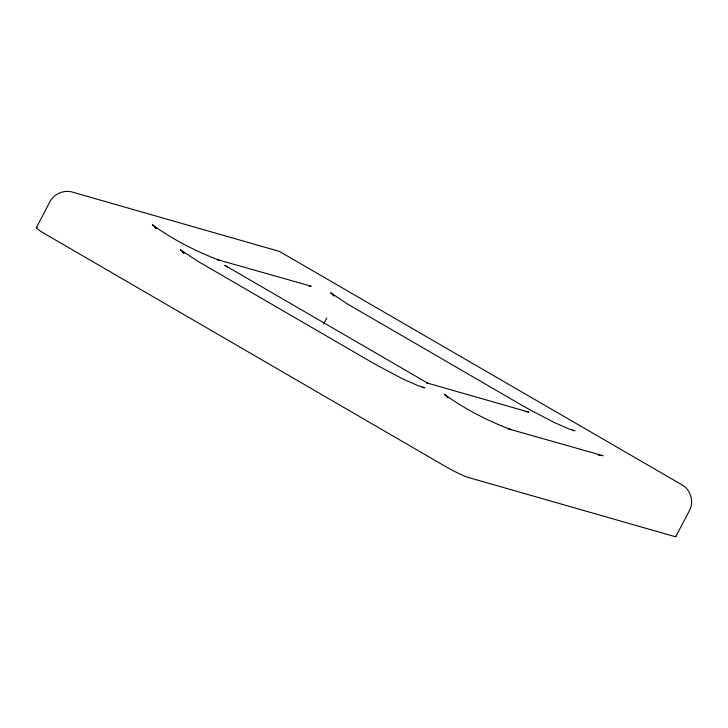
<?xml version="1.0" encoding="UTF-8"?>
<svg xmlns="http://www.w3.org/2000/svg" width="728" height="728" viewBox="0 0 728 728"><rect width="100%" height="100%" fill="white"/><g stroke="black" fill="none" stroke-linecap="round" stroke-linejoin="round"><path stroke-width="1.09" d="M36.4 227.555L49.932 201.793C53.881 194.13 63.127 189.881 71.508 191.846L279.452 251.424L682.182 484.966C690.799 489.98 694.212 501.938 689.38 510.701L675.857 536.472M323.651 323.914L326.772 317.963M598.48 455.328L600.318 455.319M308.435 285.813L311.156 286.204L216.78 259.45M422.158 387.341L424.888 387.724L418.882 386.022L402.975 378.988L376.021 364.764L197.634 261.17L180.362 249.713L184.166 253.271L182.692 251.524L183.729 253.053M572.345 430.348L575.075 430.73L569.069 429.029L553.162 422.003L526.217 407.771L347.82 304.177L330.548 292.72L333.77 295.641M601.219 455.446L603.039 455.701L508.663 428.947L511.001 429.647C487.469 420.702 464.701 409.009 444.271 394.248L448.084 397.806L446.601 396.059L447.647 397.588M525.243 411.466L528.81 412.112L426.544 382.828L427.855 383.228L224.843 265.338L227.809 267.422M217.563 259.687L219.128 260.151C195.595 251.206 172.818 239.512 152.389 224.752L156.202 228.301L154.718 226.563L155.765 228.092M333.861 295.695L332.878 294.531L333.915 296.059M675.793 536.145A19.492 1.838 27.7 0 1 673.955 536.336L468.432 477.486A19.492 1.838 27.7 0 1 445.172 466.293L45.755 234.352A19.492 1.838 27.7 0 1 37.328 227.464"/></g></svg>
